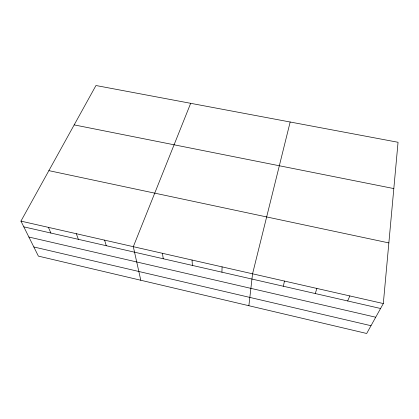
<?xml version="1.0" encoding="UTF-8"?>
<svg xmlns="http://www.w3.org/2000/svg" width="419" height="419" viewBox="0 0 419 419"><rect width="100%" height="100%" fill="white"/><g stroke="black" fill="none" stroke-linecap="round" stroke-linejoin="round"><path stroke-width="0.63" d="M221.944 272.188L222.07 266.872M383.317 303.555L398.05 142.277L95.961 85.518L20.95 221.117L38.38 256.114L366.683 333.482L383.317 303.555L20.95 221.117M248.876 305.718L252.563 273.806L290.168 122.008M283.354 286.24L284.47 281.065M315.25 293.541L316.895 288.44M190.676 103.315L133.315 246.681L140.789 280.248M347.655 300.957L349.839 295.934M74.184 124.888L393.823 188.571M48.871 170.643L388.858 242.915M23.804 226.847L380.572 308.489M28.874 237.028L375.717 317.225M33.824 246.964L371.004 325.71M48.426 227.37L50.893 233.048M76.31 233.713L78.374 239.338M104.603 240.15L106.253 245.717M162.457 253.312L163.248 258.759M192.038 260.037L192.379 265.426"/></g></svg>
